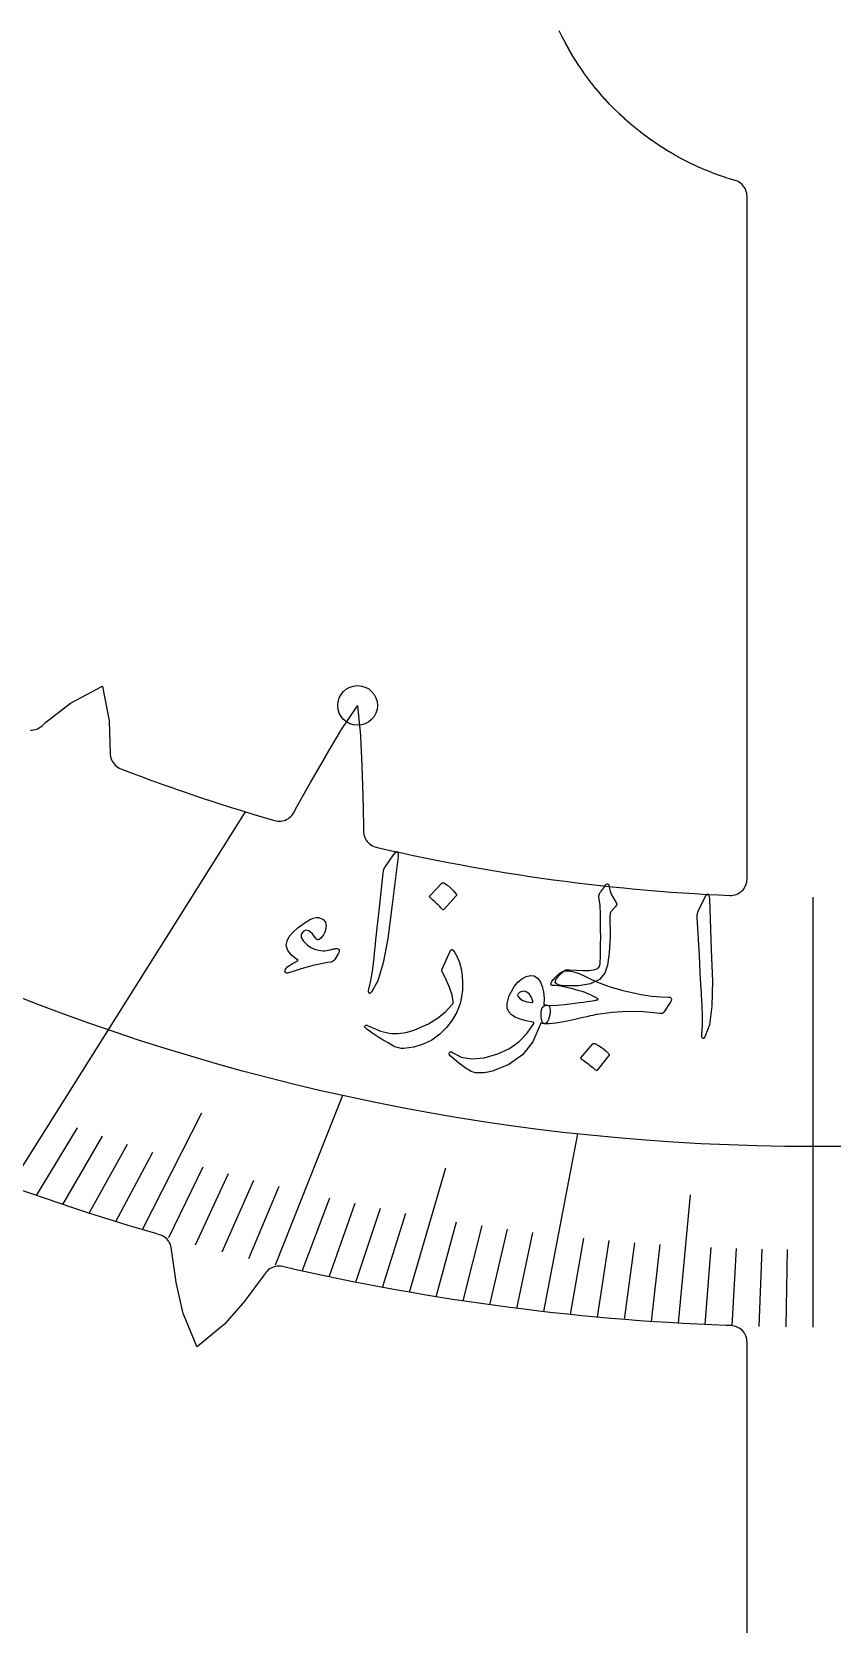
# Model space of a CAD drawing. Header units: millimetres. Extents: x -50 to 50, y -50 to 50.
# Drawn here: x -11.81 to 0.29, y -25.89 to -1.83 of the extents above; entities that cross this region are included whole.
import ezdxf

# ---------------------------------------------------------------- set-up
doc = ezdxf.new("R2010")
doc.units = ezdxf.units.MM
for name, color, linetype in [('CUT_INNER', 6, 'Continuous'), ('ENGRAVE', 7, 'Continuous'), ('ENGRAVE_FINE', 8, 'Continuous'), ('TEXT', 5, 'Continuous')]:
    doc.layers.add(name, color=color, linetype=linetype)

msp = doc.modelspace()

# ---------------------------------------------------------------- linework, layer by layer
at = {"layer": 'CUT_INNER'}
for points in [[(-11.8336, -12.3824), (-11.8095, -12.3821), (-11.7855, -12.3794), (-11.7619, -12.3745), (-11.739, -12.3673), (-11.7168, -12.3579), (-11.6956, -12.3465), (-11.6756, -12.333), (-11.657, -12.3177), (-11.611, -12.276), (-11.6036, -12.2698), (-11.2265, -11.9776), (-11.2222, -11.9745), (-11.2178, -11.9719), (-10.7515, -11.7221), (-10.7462, -11.7196), (-10.7448, -11.7252), (-10.6421, -12.2441), (-10.6413, -12.2493), (-10.641, -12.2545), (-10.6277, -12.7313), (-10.6277, -12.7315), (-10.6267, -12.7568), (-10.6231, -12.7819), (-10.617, -12.8064), (-10.6085, -12.8303), (-10.5975, -12.8532), (-10.5844, -12.8748), (-10.5691, -12.895), (-10.5518, -12.9135), (-10.5328, -12.9302), (-10.5121, -12.9449), (-10.4901, -12.9574), (-10.4669, -12.9677), (-10.3363, -13.0176), (-10.3348, -13.0182), (-10.1686, -13.0805), (-10.1672, -13.0811), (-10.0006, -13.1424), (-9.9991, -13.1429), (-9.8322, -13.2033), (-9.8307, -13.2038), (-9.6634, -13.2631), (-9.6619, -13.2636), (-9.4942, -13.3218), (-9.4928, -13.3223), (-9.3247, -13.3796), (-9.3233, -13.3801), (-9.1549, -13.4363), (-9.1534, -13.4368), (-8.9847, -13.4919), (-8.9832, -13.4924), (-8.8142, -13.5465), (-8.8127, -13.547), (-8.6433, -13.6001), (-8.6418, -13.6006), (-8.4721, -13.6526), (-8.4706, -13.6531), (-8.3006, -13.7041), (-8.2991, -13.7045), (-8.1421, -13.7506), (-8.1187, -13.7562), (-8.0948, -13.7596), (-8.0707, -13.7607), (-8.0466, -13.7594), (-8.0227, -13.7558), (-7.9993, -13.7499), (-7.9766, -13.7418), (-7.9547, -13.7316), (-7.934, -13.7193), (-7.9145, -13.705), (-7.8965, -13.689), (-7.8802, -13.6713), (-7.8656, -13.6521), (-7.8529, -13.6315), (-7.8187, -13.5695), (-7.5976, -13.177), (-7.3734, -12.7852), (-7.3727, -12.784), (-7.1459, -12.3974), (-7.142, -12.3911), (-6.8904, -12.0157), (-6.8873, -12.0115), (-6.8865, -12.0171), (-6.8416, -12.4663), (-6.8411, -12.4738), (-6.8233, -12.9216), (-6.8233, -12.9229), (-6.8103, -13.3725), (-6.8003, -13.8226), (-6.7991, -13.9118), (-6.7977, -13.9355), (-6.794, -13.9589), (-6.7881, -13.9818), (-6.7801, -14.0041), (-6.77, -14.0255), (-6.7579, -14.0459), (-6.744, -14.065), (-6.7283, -14.0828), (-6.711, -14.0989), (-6.6922, -14.1134), (-6.6721, -14.126), (-6.651, -14.1367), (-6.6289, -14.1453), (-6.6062, -14.1518), (-6.5694, -14.1604), (-6.5679, -14.1608), (-6.3948, -14.2002), (-6.3933, -14.2005), (-6.2199, -14.2389), (-6.2184, -14.2392), (-6.0449, -14.2765), (-6.0434, -14.2768), (-5.8696, -14.3131), (-5.8681, -14.3134), (-5.6941, -14.3485), (-5.6926, -14.3488), (-5.5183, -14.3829), (-5.5168, -14.3832), (-5.3424, -14.4163), (-5.3409, -14.4165), (-5.1663, -14.4485), (-5.1648, -14.4488), (-4.9899, -14.4797), (-4.9884, -14.4799), (-4.8134, -14.5097), (-4.8119, -14.51), (-4.6367, -14.5387), (-4.6352, -14.539), (-4.4598, -14.5666), (-4.4583, -14.5669), (-4.2828, -14.5935), (-4.2813, -14.5937), (-4.1056, -14.6192), (-4.1041, -14.6194), (-3.9282, -14.6438), (-3.9267, -14.6441), (-3.7507, -14.6674), (-3.7492, -14.6676), (-3.5731, -14.6899), (-3.5715, -14.6901), (-3.3953, -14.7113), (-3.3938, -14.7114), (-3.2174, -14.7315), (-3.2158, -14.7317), (-3.0393, -14.7507), (-3.0378, -14.7509), (-2.8612, -14.7688), (-2.8597, -14.769), (-2.6829, -14.7858), (-2.6814, -14.786), (-2.5046, -14.8018), (-2.5031, -14.8019), (-2.3261, -14.8166), (-2.3246, -14.8167), (-2.1476, -14.8303), (-2.1461, -14.8304), (-1.969, -14.8429), (-1.9674, -14.843), (-1.7903, -14.8545), (-1.7888, -14.8546), (-1.6115, -14.8649), (-1.61, -14.865), (-1.4327, -14.8742), (-1.4312, -14.8743), (-1.2605, -14.8822), (-1.2352, -14.8821), (-1.2101, -14.8794), (-1.1854, -14.8742), (-1.1614, -14.8666), (-1.1382, -14.8565), (-1.1161, -14.8442), (-1.0955, -14.8297), (-1.0763, -14.8132), (-1.059, -14.7949), (-1.0436, -14.7749), (-1.0302, -14.7535), (-1.0191, -14.7308), (-1.0104, -14.7071), (-1.0041, -14.6826), (-1.0003, -14.6577), (-0.999, -14.6324), (-0.999, -4.3184), (-1.0002, -4.2937), (-1.0039, -4.2692), (-1.01, -4.2452), (-1.0184, -4.2219), (-1.0291, -4.1995), (-1.0419, -4.1784), (-1.0568, -4.1586), (-1.0736, -4.1403), (-1.092, -4.1238), (-1.1121, -4.1093), (-1.1334, -4.0967), (-1.156, -4.0864), (-1.1794, -4.0783), (-1.231, -4.0634), (-1.2339, -4.0625), (-1.3304, -4.0319), (-1.3333, -4.031), (-1.4289, -3.9981), (-1.4318, -3.997), (-1.5266, -3.9618), (-1.5294, -3.9607), (-1.6234, -3.9231), (-1.6262, -3.922), (-1.7191, -3.8821), (-1.7219, -3.8809), (-1.8139, -3.8388), (-1.8167, -3.8374), (-1.9076, -3.7931), (-1.9103, -3.7917), (-2.0001, -3.7451), (-2.0028, -3.7437), (-2.0914, -3.6949), (-2.094, -3.6934), (-2.1814, -3.6425), (-2.1841, -3.6409), (-2.2702, -3.5878), (-2.2728, -3.5862), (-2.3575, -3.531), (-2.3601, -3.5293), (-2.4435, -3.4721), (-2.446, -3.4704), (-2.5279, -3.4111), (-2.5304, -3.4093), (-2.6109, -3.3481), (-2.6133, -3.3462), (-2.6923, -3.283), (-2.6946, -3.281), (-2.772, -3.2159), (-2.7744, -3.2139), (-2.8501, -3.1469), (-2.8524, -3.1448), (-2.9265, -3.076), (-2.9287, -3.0739), (-3.0011, -3.0033), (-3.0033, -3.0011), (-3.0739, -2.9287), (-3.076, -2.9265), (-3.1448, -2.8524), (-3.1469, -2.8501), (-3.2139, -2.7744), (-3.2159, -2.772), (-3.281, -2.6946), (-3.283, -2.6923), (-3.3462, -2.6133), (-3.3481, -2.6109), (-3.4093, -2.5304), (-3.4111, -2.5279), (-3.4704, -2.446), (-3.4721, -2.4435), (-3.5293, -2.3601), (-3.531, -2.3575), (-3.5862, -2.2728), (-3.5878, -2.2702), (-3.6409, -2.1841), (-3.6425, -2.1814), (-3.6934, -2.094), (-3.6949, -2.0914), (-3.7437, -2.0028), (-3.7451, -2.0001), (-3.7917, -1.9103), (-3.7931, -1.9076), (-3.8374, -1.8167)], [(-0.999, -31.4152), (-0.999, -21.6311), (-1.0002, -21.6071), (-1.0036, -21.5833), (-1.0093, -21.56), (-1.0172, -21.5374), (-1.0273, -21.5156), (-1.0394, -21.4948), (-1.0534, -21.4753), (-1.0693, -21.4573), (-1.0868, -21.4409), (-1.1058, -21.4262), (-1.1261, -21.4134), (-1.1475, -21.4026), (-1.1699, -21.3939), (-1.193, -21.3874), (-1.2166, -21.3832), (-1.2406, -21.3812), (-1.3124, -21.3788), (-1.5311, -21.3701), (-1.7498, -21.36), (-1.9684, -21.3486), (-2.1869, -21.3358), (-2.4054, -21.3218), (-2.6238, -21.3063), (-2.842, -21.2896), (-3.0602, -21.2715), (-3.2782, -21.252), (-3.4961, -21.2312), (-3.7139, -21.2091), (-3.9316, -21.1856), (-4.1491, -21.1609), (-4.3664, -21.1347), (-4.5836, -21.1073), (-4.8006, -21.0785), (-5.0174, -21.0484), (-5.2341, -21.0169), (-5.4505, -20.9841), (-5.6667, -20.95), (-5.8828, -20.9146), (-6.0986, -20.8778), (-6.3141, -20.8397), (-6.5295, -20.8003), (-6.7446, -20.7596), (-6.9594, -20.7176), (-7.174, -20.6742), (-7.3883, -20.6295), (-7.6023, -20.5835), (-7.816, -20.5362), (-8.0223, -20.4893), (-8.0474, -20.4849), (-8.0728, -20.4831), (-8.0982, -20.4838), (-8.1234, -20.4872), (-8.1481, -20.4931), (-8.1721, -20.5015), (-8.1952, -20.5122), (-8.217, -20.5253), (-8.2374, -20.5405), (-8.2561, -20.5577), (-8.273, -20.5767), (-8.2879, -20.5974), (-8.2956, -20.6094), (-8.3002, -20.616), (-8.5748, -20.9865), (-8.5808, -20.9941), (-8.8936, -21.3542), (-8.8972, -21.358), (-8.9011, -21.3615), (-9.3097, -21.6975), (-9.3143, -21.7009), (-9.3168, -21.6957), (-9.5188, -21.2068), (-9.5206, -21.2019), (-9.5219, -21.1968), (-9.628, -20.7318), (-9.6298, -20.7223), (-9.6973, -20.266), (-9.6982, -20.258), (-9.7008, -20.2268), (-9.7042, -20.2019), (-9.71, -20.1774), (-9.7182, -20.1536), (-9.7289, -20.1308), (-9.7417, -20.1091), (-9.7567, -20.0889), (-9.7736, -20.0703), (-9.7923, -20.0534), (-9.8127, -20.0386), (-9.8344, -20.0258), (-9.8572, -20.0153), (-9.8811, -20.0072), (-9.9359, -19.9915), (-10.1459, -19.9298), (-10.3556, -19.8669), (-10.5649, -19.8028), (-10.7738, -19.7373), (-10.9823, -19.6705), (-11.1903, -19.6025), (-11.398, -19.5332), (-11.6052, -19.4626), (-11.812, -19.3908), (-12.0183, -19.3177)]]:
    msp.add_lwpolyline(points, dxfattribs=at)
at = {"layer": 'ENGRAVE'}
for points in [[(-12.1415, -19.2734), (-8.5799, -13.6197)], [(0, -21.4029), (0, -14.9094)], [(-8.1274, -20.4649), (-7.1087, -17.8997)], [(-4.073, -21.1697), (-3.5561, -18.4832)]]:
    msp.add_lwpolyline(points, dxfattribs=at)
for centre, radius in [((0, 14.2735), 32.9492), ((-6.8871, -12.0108), 0.2997)]:
    msp.add_circle(centre, radius, dxfattribs=at)
at = {"layer": 'ENGRAVE_FINE'}
for points in [[(-10.1411, -19.9313), (-9.2419, -18.164)], [(-11.7427, -19.415), (-11.1239, -18.392)], [(-11.3432, -19.5516), (-10.744, -18.5189)], [(-10.9431, -19.6832), (-10.3637, -18.6411)], [(-10.5424, -19.8097), (-9.9829, -18.7585)], [(-9.7393, -20.0478), (-9.2203, -18.9795)], [(-6.1037, -20.8769), (-5.5534, -18.9946)], [(-9.337, -20.1595), (-8.8385, -19.083)], [(-8.9343, -20.2662), (-8.4563, -19.1819)], [(-8.531, -20.3679), (-8.0738, -19.2763)], [(-7.7234, -20.5569), (-7.308, -19.4514)], [(-2.0376, -21.3447), (-1.8523, -19.404)], [(-7.319, -20.6441), (-6.9247, -19.5322)], [(-6.9142, -20.7265), (-6.5412, -19.6085)], [(-6.5091, -20.8041), (-6.1575, -19.6803)], [(-5.6981, -20.945), (-5.3895, -19.8106)], [(-5.2921, -21.0082), (-5.0052, -19.8692)], [(-4.886, -21.0668), (-4.6208, -19.9233)], [(-4.4796, -21.1206), (-4.2362, -19.9731)], [(-3.6662, -21.2141), (-3.4667, -20.0595)], [(-3.2592, -21.2538), (-3.0817, -20.0962)], [(-2.8521, -21.2888), (-2.6967, -20.1286)], [(-2.4449, -21.3191), (-2.3116, -20.1566)], [(-1.6302, -21.3657), (-1.5412, -20.1997)], [(-1.2227, -21.382), (-1.156, -20.2147)], [(-0.8152, -21.3936), (-0.7707, -20.2255)], [(-0.4076, -21.4006), (-0.3853, -20.232)]]:
    msp.add_lwpolyline(points, dxfattribs=at)
at = {"layer": 'TEXT'}
for points in [[(-6.3542, -14.2812), (-6.3138, -14.2306), (-6.287, -14.2156), (-6.2738, -14.2362), (-6.2741, -14.2924), (-6.3704, -15.0593), (-6.429, -15.5301), (-6.4992, -15.9011), (-6.5821, -16.172), (-6.6786, -16.3428), (-6.6922, -16.3555), (-6.7032, -16.3616), (-6.7114, -16.361), (-6.717, -16.3537), (-6.7205, -16.3435), (-6.7218, -16.3309), (-6.721, -16.316), (-6.7181, -16.2988), (-6.6889, -16.1659), (-6.6641, -16.0235), (-6.6436, -15.8718), (-6.6274, -15.7107), (-6.6223, -15.6688), (-6.6098, -15.5553), (-6.5896, -15.3703), (-6.5615, -15.1138), (-6.5024, -14.5442), (-6.4972, -14.5144), (-6.4896, -14.4875), (-6.4795, -14.4636), (-6.4671, -14.4426)], [(-5.6066, -14.6934), (-5.6022, -14.6902), (-5.5966, -14.6889), (-5.5898, -14.6894), (-5.5818, -14.6918), (-5.5289, -14.7271), (-5.4803, -14.7671), (-5.4359, -14.8118), (-5.3957, -14.8612), (-5.3922, -14.8683), (-5.3913, -14.8748), (-5.393, -14.8809), (-5.3973, -14.8865), (-5.5817, -15.0949), (-5.5881, -15.0995), (-5.5951, -15.0995), (-5.6028, -15.0951), (-5.6111, -15.0861), (-5.6184, -15.0783), (-5.6299, -15.0665), (-5.6457, -15.0506), (-5.6657, -15.0308), (-5.6904, -15.0068), (-5.72, -14.9786), (-5.7545, -14.9462), (-5.7939, -14.9096), (-5.7989, -14.9038), (-5.801, -14.8986), (-5.8001, -14.894), (-5.7962, -14.8899)], [(-3.218, -15.9019), (-3.2152, -15.8114), (-3.2133, -15.716), (-3.2121, -15.6158), (-3.2117, -15.5108), (-3.2121, -15.4005), (-3.2136, -15.2846), (-3.2161, -15.163), (-3.2195, -15.0358), (-3.2412, -14.9038), (-3.2397, -14.887), (-3.236, -14.8712), (-3.2303, -14.8564), (-3.2223, -14.8427), (-3.2177, -14.8357), (-3.2112, -14.8265), (-3.2027, -14.8152), (-3.1923, -14.8017), (-3.1801, -14.7859), (-3.1664, -14.7674), (-3.1511, -14.7464), (-3.1342, -14.7227), (-3.1283, -14.7151), (-3.1216, -14.7099), (-3.114, -14.7071), (-3.1055, -14.7069), (-3.0988, -14.7092), (-3.0936, -14.7145), (-3.0898, -14.7228), (-3.0875, -14.7341), (-3.0736, -14.7977), (-3.0513, -14.8603), (-3.0204, -14.9218), (-2.981, -14.9821), (-2.9712, -14.9989), (-2.9685, -15.0149), (-2.9729, -15.0303), (-2.9844, -15.0449), (-3.0567, -15.1291), (-3.0629, -15.1397), (-3.0676, -15.154), (-3.0708, -15.172), (-3.0725, -15.1938), (-3.0706, -15.5031), (-3.0825, -15.7503), (-3.1089, -15.9351), (-3.1501, -16.0576), (-3.2317, -16.1519), (-3.3633, -16.2156), (-3.5448, -16.2483), (-3.776, -16.2488), (-3.8599, -16.2336), (-3.8982, -16.2018), (-3.8909, -16.1536), (-3.8381, -16.0891), (-3.8293, -16.0808), (-3.8207, -16.0726), (-3.8123, -16.0647), (-3.8042, -16.0569), (-3.7962, -16.0493), (-3.7885, -16.0418), (-3.781, -16.0346), (-3.7738, -16.0275), (-3.7564, -16.0144), (-3.7366, -16.006), (-3.7141, -16.0022), (-3.6891, -16.0031), (-3.5778, -16.0129), (-3.4791, -16.0168), (-3.3932, -16.0151), (-3.32, -16.0078), (-3.2779, -15.9968), (-3.2469, -15.9755), (-3.227, -15.9438), (-3.218, -15.9019)], [(-1.6495, -14.9331), (-1.6178, -14.8766), (-1.5938, -14.8575), (-1.5774, -14.8757), (-1.5686, -14.9312), (-1.5395, -15.7036), (-1.5212, -16.1776), (-1.5304, -16.5551), (-1.5684, -16.8359), (-1.636, -17.02), (-1.6474, -17.0348), (-1.6572, -17.0425), (-1.6654, -17.0433), (-1.6721, -17.037), (-1.6772, -17.0275), (-1.6806, -17.0153), (-1.6822, -17.0005), (-1.682, -16.983), (-1.6747, -16.8471), (-1.6733, -16.7026), (-1.6776, -16.5496), (-1.6877, -16.388), (-1.6895, -16.3458), (-1.6955, -16.2318), (-1.7055, -16.0459), (-1.7193, -15.7883), (-1.7531, -15.2166), (-1.7528, -15.1863), (-1.7497, -15.1586), (-1.7436, -15.1334), (-1.7348, -15.1107)], [(-7.2252, -15.8373), (-7.2385, -15.8563), (-7.252, -15.8712), (-7.2658, -15.882), (-7.2799, -15.8888), (-7.3441, -15.8966), (-7.4131, -15.9081), (-7.487, -15.923), (-7.5658, -15.9414), (-7.6495, -15.9635), (-7.7384, -15.9893), (-7.8324, -16.0188), (-7.9316, -16.0521), (-7.9481, -16.0551), (-7.9619, -16.0539), (-7.9729, -16.0486), (-7.9812, -16.0391), (-7.9831, -16.0355), (-7.9844, -16.0326), (-7.985, -16.0302), (-7.9849, -16.0284), (-7.9776, -15.995), (-7.9422, -15.9568), (-7.8788, -15.9137), (-7.7876, -15.8655), (-7.8837, -15.788), (-7.9433, -15.7119), (-7.9668, -15.6376), (-7.9542, -15.5652), (-7.9203, -15.5037), (-7.8633, -15.4373), (-7.7833, -15.366), (-7.6806, -15.2895), (-7.6165, -15.2508), (-7.5604, -15.2256), (-7.5124, -15.2142), (-7.4723, -15.2165), (-7.4087, -15.2439), (-7.3715, -15.2872), (-7.3606, -15.3466), (-7.3761, -15.422), (-7.3866, -15.449), (-7.4015, -15.4756), (-7.4208, -15.502), (-7.4445, -15.528), (-7.4674, -15.5464), (-7.4884, -15.5519), (-7.5074, -15.5444), (-7.5244, -15.5242), (-7.5748, -15.4561), (-7.6225, -15.4173), (-7.6675, -15.408), (-7.7101, -15.428), (-7.7392, -15.4699), (-7.7383, -15.518), (-7.7073, -15.5723), (-7.646, -15.6327), (-7.596, -15.6677), (-7.5395, -15.6937), (-7.4767, -15.7107), (-7.4075, -15.7185), (-7.384, -15.718), (-7.3588, -15.7151), (-7.3317, -15.7098), (-7.3029, -15.7021), (-7.2875, -15.6981), (-7.2727, -15.6945), (-7.2584, -15.6914), (-7.2446, -15.6888), (-7.2315, -15.6868), (-7.2195, -15.6856), (-7.2085, -15.6851), (-7.1984, -15.6854), (-7.1748, -15.6921), (-7.1641, -15.7073), (-7.1663, -15.7312), (-7.1816, -15.7637)], [(-5.4803, -15.7114), (-5.4776, -15.7061), (-5.4747, -15.7021), (-5.4716, -15.6993), (-5.4683, -15.6977), (-5.4596, -15.6985), (-5.4498, -15.7042), (-5.4389, -15.715), (-5.4269, -15.7307), (-5.383, -15.8079), (-5.3484, -15.894), (-5.323, -15.9892), (-5.307, -16.0935), (-5.2995, -16.2041), (-5.3016, -16.3113), (-5.3136, -16.4153), (-5.3355, -16.5159), (-5.3866, -16.6446), (-5.4553, -16.7645), (-5.5417, -16.8757), (-5.6459, -16.9779), (-5.7651, -17.0658), (-5.8956, -17.1308), (-6.0374, -17.1728), (-6.1902, -17.1917), (-6.2304, -17.192), (-6.2693, -17.1865), (-6.3071, -17.1751), (-6.3437, -17.1579), (-6.4264, -17.1102), (-6.5007, -17.0661), (-6.5666, -17.0258), (-6.6242, -16.9892), (-6.6735, -16.9566), (-6.7141, -16.9279), (-6.7461, -16.9032), (-6.7697, -16.8825), (-6.7742, -16.8767), (-6.7772, -16.8712), (-6.7786, -16.8661), (-6.7784, -16.8613), (-6.7765, -16.8555), (-6.7735, -16.8503), (-6.7694, -16.8458), (-6.7642, -16.8419), (-6.758, -16.8394), (-6.7511, -16.8391), (-6.7434, -16.841), (-6.7349, -16.845), (-6.6835, -16.8709), (-6.6339, -16.8936), (-6.5861, -16.9133), (-6.5401, -16.9299), (-6.4956, -16.9435), (-6.4521, -16.9542), (-6.4097, -16.9621), (-6.3683, -16.967), (-6.3265, -16.969), (-6.2826, -16.9679), (-6.2367, -16.9638), (-6.1887, -16.9566), (-6.1387, -16.9462), (-6.0867, -16.9323), (-6.0326, -16.9149), (-5.9765, -16.894), (-5.817, -16.8223), (-5.6769, -16.7375), (-5.5562, -16.6401), (-5.4547, -16.5301), (-5.4478, -16.521), (-5.443, -16.5099), (-5.4402, -16.4968), (-5.4396, -16.4817), (-5.4571, -16.3891), (-5.4914, -16.2834), (-5.5423, -16.1646), (-5.6094, -16.0327), (-5.612, -16.0247), (-5.6131, -16.0177), (-5.6128, -16.0117), (-5.6111, -16.0069)], [(-4.1309, -16.8463), (-4.24, -17.0927), (-4.3958, -17.2899), (-4.5986, -17.4374), (-4.8485, -17.5343), (-4.8828, -17.5426), (-4.9166, -17.5497), (-4.9497, -17.5554), (-4.9822, -17.5597), (-5.0139, -17.5626), (-5.0445, -17.5638), (-5.074, -17.5634), (-5.1024, -17.5614), (-5.1707, -17.5406), (-5.2575, -17.4907), (-5.3625, -17.4116), (-5.4852, -17.3031), (-5.4978, -17.2884), (-5.5044, -17.2751), (-5.505, -17.2632), (-5.4997, -17.2528), (-5.4905, -17.2456), (-5.4798, -17.2435), (-5.4675, -17.2464), (-5.4535, -17.2544), (-5.3187, -17.323), (-5.1587, -17.3494), (-4.9742, -17.333), (-4.7659, -17.2735), (-4.5921, -17.1931), (-4.4438, -17.0896), (-4.321, -16.9635), (-4.2237, -16.8149), (-4.2235, -16.8091), (-4.2247, -16.8044), (-4.2272, -16.8007), (-4.2311, -16.798), (-4.3394, -16.7767), (-4.4306, -16.7511), (-4.5045, -16.7215), (-4.5611, -16.6878), (-4.602, -16.6424), (-4.6232, -16.5848), (-4.6248, -16.5151), (-4.6069, -16.4332), (-4.6035, -16.4225), (-4.5997, -16.4116), (-4.5954, -16.4006), (-4.5908, -16.3895), (-4.5857, -16.3781), (-4.5801, -16.3661), (-4.574, -16.3536), (-4.5675, -16.3406), (-4.5176, -16.2573), (-4.4624, -16.1902), (-4.4018, -16.1393), (-4.3359, -16.1045), (-4.2714, -16.0894), (-4.2155, -16.0976), (-4.1679, -16.1292), (-4.1285, -16.1841), (-4.0973, -16.2573), (-4.0772, -16.34), (-4.0682, -16.4323), (-4.0703, -16.5343), (-4.0641, -16.535), (-4.0581, -16.5355), (-4.0522, -16.5358), (-4.0465, -16.5358), (-4.0408, -16.5359), (-4.0349, -16.5361), (-4.0289, -16.5366), (-4.0227, -16.5373), (-4.002, -16.5446), (-3.9873, -16.5602), (-3.9783, -16.5841), (-3.9753, -16.6164), (-3.9768, -16.6512), (-3.9818, -16.686), (-3.9905, -16.7207), (-4.0028, -16.7554), (-4.017, -16.7854), (-4.0312, -16.8064), (-4.0454, -16.8182), (-4.0597, -16.8209), (-4.12, -16.8129), (-4.1212, -16.8185), (-4.1234, -16.826), (-4.1266, -16.8352), (-4.1309, -16.8463)], [(-3.4437, -16.1047), (-3.3724, -16.1415), (-3.2976, -16.1762), (-3.2192, -16.2087), (-3.1374, -16.2389), (-3.0525, -16.2671), (-2.9649, -16.2933), (-2.8747, -16.3175), (-2.7818, -16.3397), (-2.6017, -16.3774), (-2.4413, -16.4026), (-2.3007, -16.4156), (-2.1801, -16.4167), (-2.1671, -16.4176), (-2.1568, -16.4215), (-2.149, -16.4284), (-2.1438, -16.4382), (-2.1412, -16.4496), (-2.1414, -16.4612), (-2.1444, -16.473), (-2.1502, -16.485), (-2.2565, -16.6443), (-2.2668, -16.657), (-2.2794, -16.6647), (-2.2945, -16.6675), (-2.312, -16.6654), (-2.5637, -16.6413), (-2.8063, -16.6356), (-3.0402, -16.6486), (-3.2659, -16.6804), (-3.2785, -16.6824), (-3.3001, -16.6867), (-3.3308, -16.6934), (-3.3706, -16.7024), (-3.4194, -16.7137), (-3.4774, -16.7273), (-3.5445, -16.7432), (-3.6208, -16.7611), (-3.7687, -16.7934), (-3.8919, -16.8138), (-3.99, -16.8228), (-4.0629, -16.8204), (-4.0803, -16.8114), (-4.0943, -16.7894), (-4.105, -16.7543), (-4.1123, -16.7062), (-4.11, -16.63), (-4.0944, -16.577), (-4.0654, -16.5472), (-4.0231, -16.5405), (-3.9604, -16.5423), (-3.8701, -16.5379), (-3.7524, -16.5271), (-3.6074, -16.5096), (-3.5344, -16.5002), (-3.4705, -16.4918), (-3.4157, -16.4844), (-3.37, -16.4781), (-3.3336, -16.4728), (-3.3066, -16.4687), (-3.2891, -16.4658), (-3.2811, -16.464), (-3.278, -16.4628), (-3.2753, -16.4618), (-3.2731, -16.461), (-3.2712, -16.4603), (-3.2696, -16.4598), (-3.2679, -16.4594), (-3.2663, -16.4593), (-3.2648, -16.4594), (-3.2547, -16.4557), (-3.2504, -16.4514), (-3.2521, -16.4465), (-3.2596, -16.441), (-3.2933, -16.4207), (-3.3291, -16.4015), (-3.3669, -16.3835), (-3.4068, -16.3665), (-3.4488, -16.3505), (-3.4927, -16.3351), (-3.5387, -16.3204), (-3.5868, -16.3064), (-3.634, -16.2935), (-3.6808, -16.2818), (-3.7271, -16.2712), (-3.7729, -16.2619), (-3.8179, -16.2539), (-3.8617, -16.2476), (-3.9044, -16.243), (-3.9459, -16.24), (-3.9564, -16.2372), (-3.9631, -16.2322), (-3.9659, -16.2249), (-3.9648, -16.2154), (-3.9574, -16.1991), (-3.9488, -16.1834), (-3.9391, -16.1682), (-3.9284, -16.1535), (-3.9166, -16.139), (-3.9041, -16.1242), (-3.8907, -16.1091), (-3.8765, -16.0937), (-3.8461, -16.0649), (-3.8166, -16.0435), (-3.7882, -16.0294), (-3.7606, -16.0228), (-3.693, -16.022), (-3.6177, -16.0354), (-3.5347, -16.063), (-3.4437, -16.1047)], [(-4.2354, -16.4771), (-4.2604, -16.4156), (-4.2908, -16.3703), (-4.3266, -16.3413), (-4.3678, -16.3285), (-4.394, -16.3315), (-4.4179, -16.3387), (-4.4397, -16.3503), (-4.4594, -16.3661), (-4.4663, -16.375), (-4.4686, -16.3853), (-4.4663, -16.3972), (-4.4595, -16.4105), (-4.4312, -16.4434), (-4.3871, -16.4693), (-4.3272, -16.4883), (-4.2514, -16.5003), (-4.2433, -16.4998), (-4.2379, -16.4958), (-4.2353, -16.4882), (-4.2354, -16.4771)], [(-3.3287, -17.1225), (-3.3243, -17.119), (-3.3184, -17.1172), (-3.3111, -17.1172), (-3.3024, -17.1189), (-3.2426, -17.15), (-3.1869, -17.1861), (-3.1353, -17.2272), (-3.0876, -17.2734), (-3.0832, -17.2801), (-3.0816, -17.2866), (-3.0828, -17.2928), (-3.0868, -17.2987), (-3.2627, -17.5211), (-3.2689, -17.5261), (-3.2764, -17.5268), (-3.285, -17.5229), (-3.2948, -17.5146), (-3.3033, -17.5074), (-3.3167, -17.4965), (-3.3351, -17.482), (-3.3583, -17.4637), (-3.3869, -17.4417), (-3.4212, -17.4159), (-3.4611, -17.3863), (-3.5067, -17.3528), (-3.5126, -17.3474), (-3.5153, -17.3424), (-3.5148, -17.3377), (-3.5111, -17.3334)]]:
    msp.add_lwpolyline(points, close=True, dxfattribs=at)

doc.saveas('drawing.dxf')
